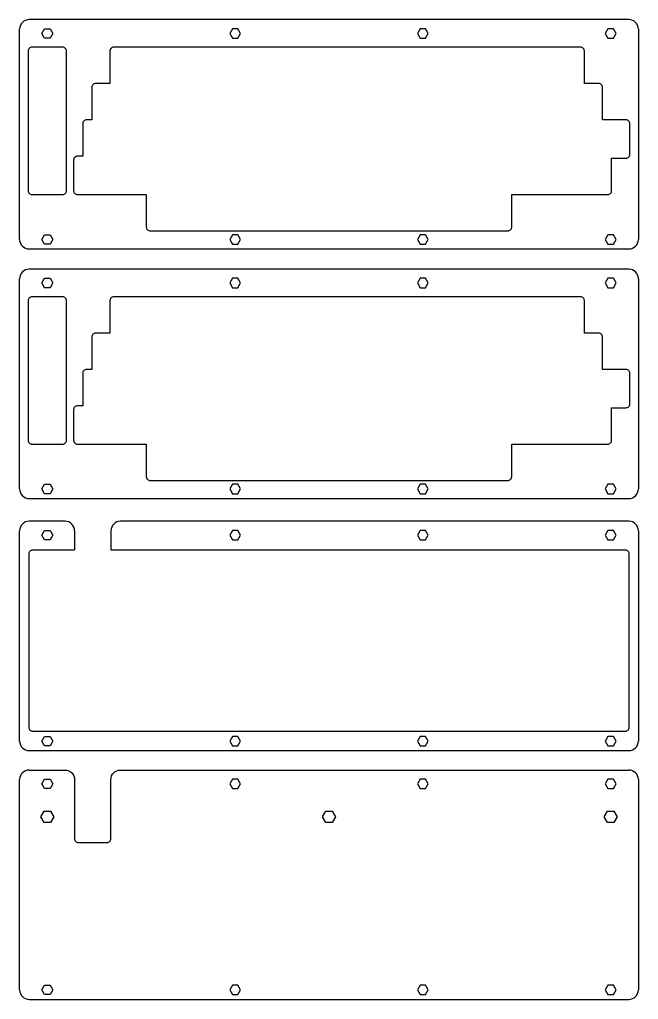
# Model space of a CAD drawing. Extents: x 3 to 1029, y 4 to 518.
# Drawn here: x 3 to 328, y 4 to 518 of the extents above; entities that cross this region are included whole.
import ezdxf

# ---------------------------------------------------------------- set-up
doc = ezdxf.new("R2010")
doc.units = 0
doc.layers.get('0').update_dxf_attribs({"linetype": 'CONTINUOUS'})

msp = doc.modelspace()

# ---------------------------------------------------------------- linework, layer by layer
at = {"linetype": 'BYBLOCK'}
for p, q in [((322.667806, 517.906653), (8.342806, 517.906653)), ((3.342806, 402.656653), (3.342806, 512.906653)), ((327.667806, 512.906653), (327.667806, 402.656653)), ((8.342806, 397.656653), (322.667806, 397.656653)), ((322.667806, 387.06263), (8.342806, 387.06263)), ((3.342806, 271.81263), (3.342806, 382.06263)), ((327.667806, 382.06263), (327.667806, 271.81263)), ((8.342806, 266.81263), (322.667806, 266.81263)), ((27.155306, 254.901386), (8.342806, 254.901386)), ((322.667806, 254.901386), (56.205306, 254.901386)), ((3.342806, 139.651386), (3.342806, 249.901386)), ((32.155306, 249.901386), (32.155306, 239.901386)), ((51.205306, 249.901386), (51.205306, 239.901386)), ((327.667806, 249.901386), (327.667806, 139.651386)), ((8.342806, 134.651386), (322.667806, 134.651386)), ((3.342806, 9.217031), (3.342806, 119.467031)), ((327.667806, 119.467031), (327.667806, 9.217031)), ((8.342806, 4.217031), (322.667806, 4.217031))]:
    msp.add_line(p, q, dxfattribs=at)
for points in [[(16.453298, 508.206653), (15.03879, 510.656653), (16.453298, 513.106653), (19.282314, 513.106653), (20.696822, 510.656653), (19.282314, 508.206653)], [(117.707314, 508.206653), (119.121822, 510.656653), (117.707314, 513.106653), (114.878298, 513.106653), (113.46379, 510.656653), (114.878298, 508.206653)], [(216.132314, 508.206653), (217.546822, 510.656653), (216.132314, 513.106653), (213.303298, 513.106653), (211.88879, 510.656653), (213.303298, 508.206653)], [(314.557314, 508.206653), (315.971822, 510.656653), (314.557314, 513.106653), (311.728298, 513.106653), (310.31379, 510.656653), (311.728298, 508.206653)], [(16.453298, 400.206653), (15.03879, 402.656653), (16.453298, 405.106653), (19.282314, 405.106653), (20.696822, 402.656653), (19.282314, 400.206653)], [(117.707314, 400.206653), (119.121822, 402.656653), (117.707314, 405.106653), (114.878298, 405.106653), (113.46379, 402.656653), (114.878298, 400.206653)], [(216.132314, 400.206653), (217.546822, 402.656653), (216.132314, 405.106653), (213.303298, 405.106653), (211.88879, 402.656653), (213.303298, 400.206653)], [(314.557314, 400.206653), (315.971822, 402.656653), (314.557314, 405.106653), (311.728298, 405.106653), (310.31379, 402.656653), (311.728298, 400.206653)], [(16.453298, 377.36263), (15.03879, 379.81263), (16.453298, 382.26263), (19.282314, 382.26263), (20.696822, 379.81263), (19.282314, 377.36263)], [(117.707314, 377.36263), (119.121822, 379.81263), (117.707314, 382.26263), (114.878298, 382.26263), (113.46379, 379.81263), (114.878298, 377.36263)], [(216.132314, 377.36263), (217.546822, 379.81263), (216.132314, 382.26263), (213.303298, 382.26263), (211.88879, 379.81263), (213.303298, 377.36263)], [(314.557314, 377.36263), (315.971822, 379.81263), (314.557314, 382.26263), (311.728298, 382.26263), (310.31379, 379.81263), (311.728298, 377.36263)], [(16.453298, 269.36263), (15.03879, 271.81263), (16.453298, 274.26263), (19.282314, 274.26263), (20.696822, 271.81263), (19.282314, 269.36263)], [(117.707314, 269.36263), (119.121822, 271.81263), (117.707314, 274.26263), (114.878298, 274.26263), (113.46379, 271.81263), (114.878298, 269.36263)], [(216.132314, 269.36263), (217.546822, 271.81263), (216.132314, 274.26263), (213.303298, 274.26263), (211.88879, 271.81263), (213.303298, 269.36263)], [(314.557314, 269.36263), (315.971822, 271.81263), (314.557314, 274.26263), (311.728298, 274.26263), (310.31379, 271.81263), (311.728298, 269.36263)], [(16.453298, 245.201386), (15.03879, 247.651386), (16.453298, 250.101386), (19.282314, 250.101386), (20.696822, 247.651386), (19.282314, 245.201386)], [(117.707314, 245.201386), (119.121822, 247.651386), (117.707314, 250.101386), (114.878298, 250.101386), (113.46379, 247.651386), (114.878298, 245.201386)], [(216.132314, 245.201386), (217.546822, 247.651386), (216.132314, 250.101386), (213.303298, 250.101386), (211.88879, 247.651386), (213.303298, 245.201386)], [(314.557314, 245.201386), (315.971822, 247.651386), (314.557314, 250.101386), (311.728298, 250.101386), (310.31379, 247.651386), (311.728298, 245.201386)], [(16.453298, 137.201386), (15.03879, 139.651386), (16.453298, 142.101386), (19.282314, 142.101386), (20.696822, 139.651386), (19.282314, 137.201386)], [(117.707314, 137.201386), (119.121822, 139.651386), (117.707314, 142.101386), (114.878298, 142.101386), (113.46379, 139.651386), (114.878298, 137.201386)], [(216.132314, 137.201386), (217.546822, 139.651386), (216.132314, 142.101386), (213.303298, 142.101386), (211.88879, 139.651386), (213.303298, 137.201386)], [(314.557314, 137.201386), (315.971822, 139.651386), (314.557314, 142.101386), (311.728298, 142.101386), (310.31379, 139.651386), (311.728298, 137.201386)], [(16.453298, 114.767031), (15.03879, 117.217031), (16.453298, 119.667031), (19.282314, 119.667031), (20.696822, 117.217031), (19.282314, 114.767031)], [(117.707314, 114.767031), (119.121822, 117.217031), (117.707314, 119.667031), (114.878298, 119.667031), (113.46379, 117.217031), (114.878298, 114.767031)], [(216.132314, 114.767031), (217.546822, 117.217031), (216.132314, 119.667031), (213.303298, 119.667031), (211.88879, 117.217031), (213.303298, 114.767031)], [(314.557314, 114.767031), (315.971822, 117.217031), (314.557314, 119.667031), (311.728298, 119.667031), (310.31379, 117.217031), (311.728298, 114.767031)], [(19.542806, 102.843216), (21.217806, 99.942031), (19.542806, 97.040846), (16.192806, 97.040846), (14.517806, 99.942031), (16.192806, 102.843216)], [(167.180306, 102.843216), (168.855306, 99.942031), (167.180306, 97.040846), (163.830306, 97.040846), (162.155306, 99.942031), (163.830306, 102.843216)], [(314.817806, 102.843216), (316.492806, 99.942031), (314.817806, 97.040846), (311.467806, 97.040846), (309.792806, 99.942031), (311.467806, 102.843216)], [(16.453298, 6.767031), (15.03879, 9.217031), (16.453298, 11.667031), (19.282314, 11.667031), (20.696822, 9.217031), (19.282314, 6.767031)], [(117.707314, 6.767031), (119.121822, 9.217031), (117.707314, 11.667031), (114.878298, 11.667031), (113.46379, 9.217031), (114.878298, 6.767031)], [(216.132314, 6.767031), (217.546822, 9.217031), (216.132314, 11.667031), (213.303298, 11.667031), (211.88879, 9.217031), (213.303298, 6.767031)], [(314.557314, 6.767031), (315.971822, 9.217031), (314.557314, 11.667031), (311.728298, 11.667031), (310.31379, 9.217031), (311.728298, 6.767031)]]:
    msp.add_lwpolyline(points, close=True)
for points in [[(25.892806, 503.406653), (9.842806, 503.406653, 0.414214), (7.842806, 501.406653), (7.842806, 428.206653, 0.414214), (9.842806, 426.206653), (25.892806, 426.206653, 0.414214), (27.892806, 428.206653), (27.892806, 501.406653, 0.414214)], [(261.255306, 409.156653), (261.255306, 426.206653), (311.642806, 426.206653, 0.414214), (313.642806, 428.206653), (313.642806, 445.256653), (321.167806, 445.256653, 0.414214), (323.167806, 447.256653), (323.167806, 463.306653, 0.414214), (321.167806, 465.306653), (308.880306, 465.306653), (308.880306, 482.356653, 0.414214), (306.880306, 484.356653), (299.355306, 484.356653), (299.355306, 501.406653, 0.414214), (297.355306, 503.406653), (52.705306, 503.406653, 0.414214), (50.705306, 501.406653), (50.705306, 484.356653), (43.180306, 484.356653, 0.414214), (41.180306, 482.356653), (41.180306, 465.306653), (38.417806, 465.306653, 0.414214), (36.417806, 463.306653), (36.417806, 446.256653), (33.655306, 446.256653, 0.414214), (31.655306, 444.256653), (31.655306, 428.206653, 0.414214), (33.655306, 426.206653), (69.755306, 426.206653), (69.755306, 409.156653, 0.414214), (71.755306, 407.156653), (259.255306, 407.156653, 0.414214)], [(25.892806, 372.56263), (9.842806, 372.56263, 0.414214), (7.842806, 370.56263), (7.842806, 297.36263, 0.414214), (9.842806, 295.36263), (25.892806, 295.36263, 0.414214), (27.892806, 297.36263), (27.892806, 370.56263, 0.414214)], [(261.255306, 278.31263), (261.255306, 295.36263), (311.642806, 295.36263, 0.414214), (313.642806, 297.36263), (313.642806, 314.41263), (321.167806, 314.41263, 0.414214), (323.167806, 316.41263), (323.167806, 332.46263, 0.414214), (321.167806, 334.46263), (308.880306, 334.46263), (308.880306, 351.51263, 0.414214), (306.880306, 353.51263), (299.355306, 353.51263), (299.355306, 370.56263, 0.414214), (297.355306, 372.56263), (52.705306, 372.56263, 0.414214), (50.705306, 370.56263), (50.705306, 353.51263), (43.180306, 353.51263, 0.414214), (41.180306, 351.51263), (41.180306, 334.46263), (38.417806, 334.46263, 0.414214), (36.417806, 332.46263), (36.417806, 315.41263), (33.655306, 315.41263, 0.414214), (31.655306, 313.41263), (31.655306, 297.36263, 0.414214), (33.655306, 295.36263), (69.755306, 295.36263), (69.755306, 278.31263, 0.414214), (71.755306, 276.31263), (259.255306, 276.31263, 0.414214)]]:
    msp.add_lwpolyline(points, format="xyb", close=True, dxfattribs=at)
for points in [[(8.342806, 146.651386), (8.342806, 237.901386, -0.414214), (10.342806, 239.901386), (32.155306, 239.901386)], [(51.205306, 239.901386), (320.667806, 239.901386, -0.414214), (322.667806, 237.901386), (322.667806, 146.651386, -0.414214), (320.667806, 144.651386), (10.342806, 144.651386, -0.414214), (8.342806, 146.651386)], [(8.342806, 124.467031), (27.155306, 124.467031, -0.414214), (32.155306, 119.467031), (32.155306, 88.467031, 0.414214), (34.155306, 86.467031), (49.205306, 86.467031, 0.414214), (51.205306, 88.467031), (51.205306, 119.467031, -0.414214), (56.205306, 124.467031), (322.667806, 124.467031)]]:
    msp.add_lwpolyline(points, format="xyb", dxfattribs=at)
for centre, start, end in [((8.342806, 512.906653), 90, 180), ((322.667806, 512.906653), 0, 90), ((8.342806, 402.656653), 180, 270), ((322.667806, 402.656653), 270, 0), ((8.342806, 382.06263), 90, 180), ((322.667806, 382.06263), 0, 90), ((8.342806, 271.81263), 180, 270), ((322.667806, 271.81263), 270, 0), ((8.342806, 249.901386), 90, 180), ((27.155306, 249.901386), 0, 90), ((56.205306, 249.901386), 90, 180), ((322.667806, 249.901386), 0, 90), ((8.342806, 139.651386), 180, 270), ((322.667806, 139.651386), 270, 0), ((8.342806, 119.467031), 90, 180), ((322.667806, 119.467031), 0, 90), ((8.342806, 9.217031), 180, 270), ((322.667806, 9.217031), 270, 0)]:
    msp.add_arc(centre, 5, start, end, dxfattribs=at)

doc.saveas('drawing.dxf')
